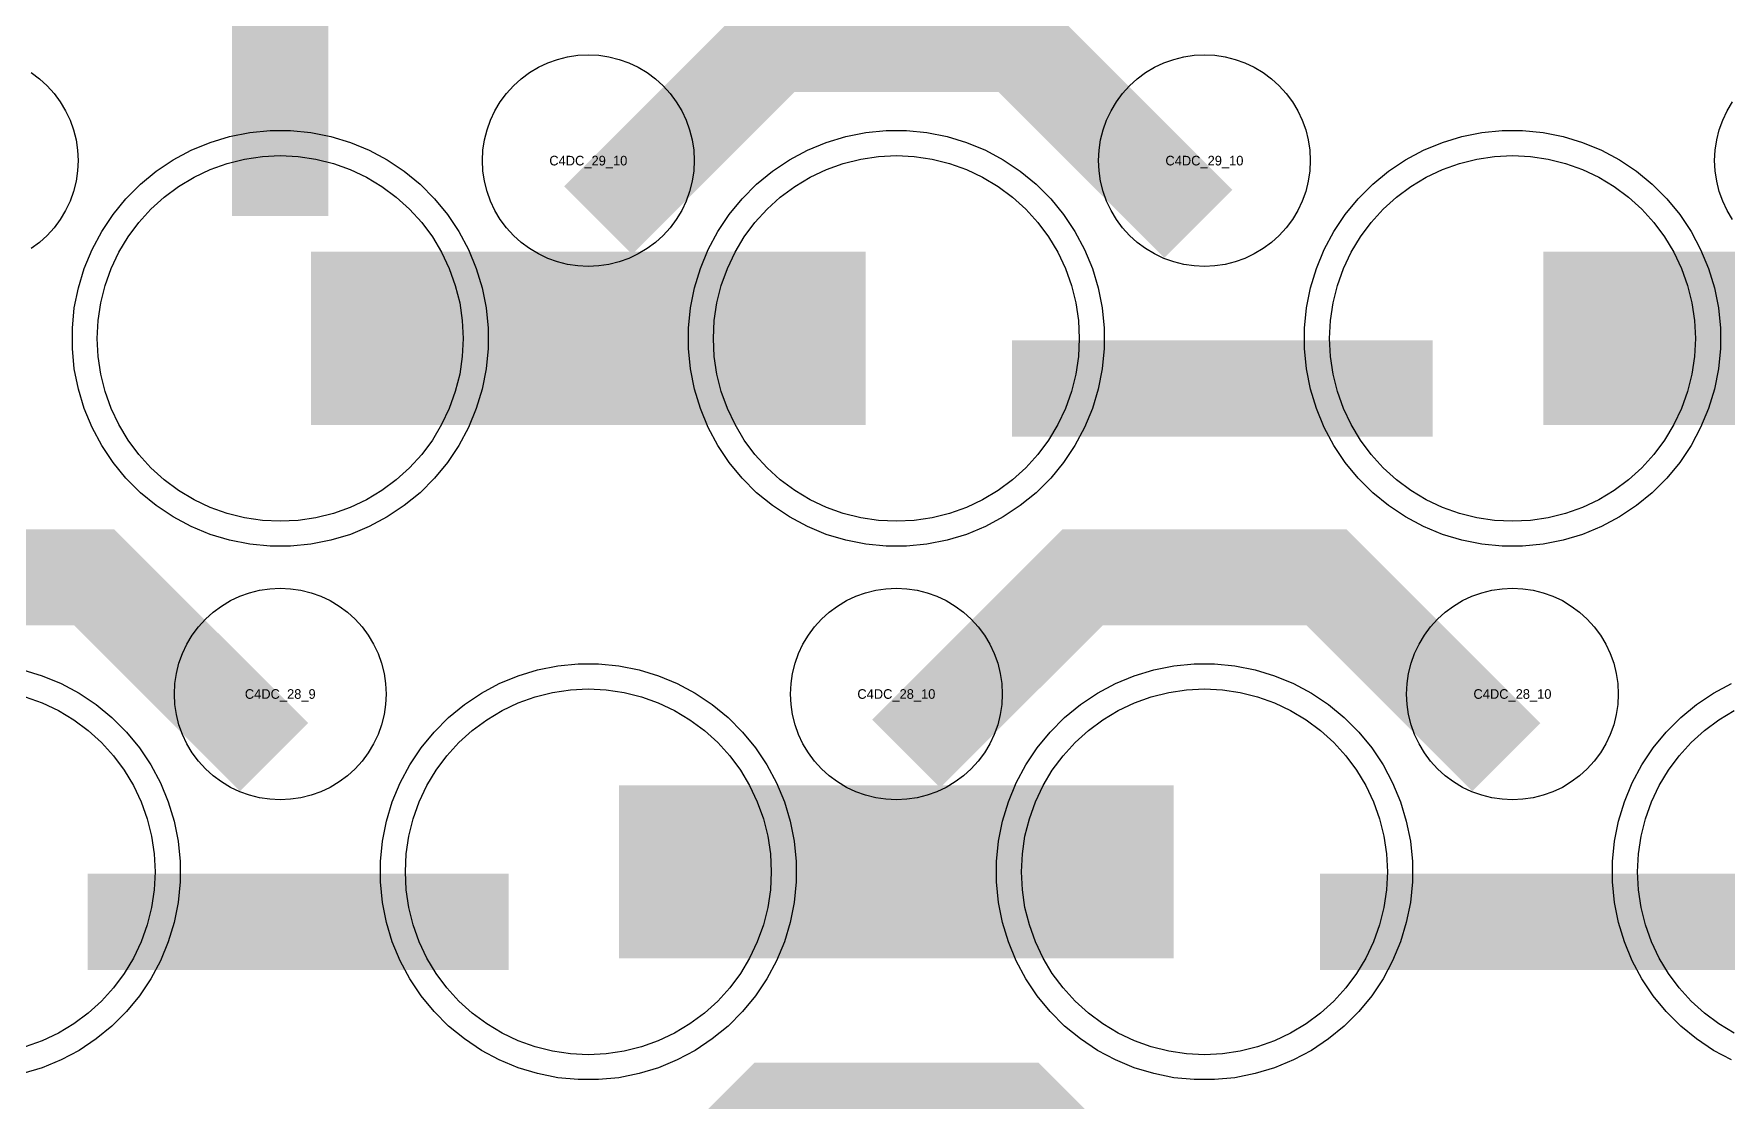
# Model space of a CAD drawing. Extents: x -11880 to 11880, y -14992 to 14992.
# Drawn here: x -8944 to -8504.2, y -11019.4 to -10742.1 of the extents above; entities that cross this region are included whole.
import ezdxf
from ezdxf.enums import TextEntityAlignment as Align

# ---------------------------------------------------------------- set-up
doc = ezdxf.new("R2010")
doc.units = 0
doc.header["$MEASUREMENT"] = 0
for name, color, linetype in [('GDS_775_DT_237', 138, 'CONTINUOUS'), ('RDL1_FS', 34, 'CONTINUOUS'), ('RDL_BS', 160, 'CONTINUOUS')]:
    doc.layers.add(name, color=color, linetype=linetype)

msp = doc.modelspace()

# ---------------------------------------------------------------- linework, layer by layer
at = {"layer": 'RDL1_FS'}
for points in [[(-8880, -10868.714), (-8884.657, -10868.485), (-8889.268, -10867.801), (-8893.791, -10866.669), (-8898.181, -10865.097), (-8902.395, -10863.105), (-8906.395, -10860.707), (-8910.14, -10857.929), (-8913.594, -10854.799), (-8916.724, -10851.345), (-8919.502, -10847.6), (-8921.9, -10843.6), (-8923.892, -10839.386), (-8925.464, -10834.996), (-8926.596, -10830.473), (-8927.28, -10825.862), (-8927.509, -10821.205), (-8927.28, -10816.548), (-8926.596, -10811.937), (-8925.464, -10807.414), (-8923.892, -10803.024), (-8921.9, -10798.81), (-8919.502, -10794.81), (-8916.724, -10791.065), (-8913.594, -10787.611), (-8910.14, -10784.481), (-8906.395, -10781.703), (-8902.395, -10779.305), (-8898.181, -10777.313), (-8893.791, -10775.741), (-8889.268, -10774.609), (-8884.657, -10773.925), (-8880, -10773.696), (-8875.343, -10773.925), (-8870.732, -10774.609), (-8866.209, -10775.741), (-8861.819, -10777.313), (-8857.605, -10779.305), (-8853.605, -10781.703), (-8849.86, -10784.481), (-8846.406, -10787.611), (-8843.276, -10791.065), (-8840.498, -10794.81), (-8838.1, -10798.81), (-8836.108, -10803.024), (-8834.536, -10807.414), (-8833.404, -10811.937), (-8832.72, -10816.548), (-8832.491, -10821.205), (-8832.72, -10825.862), (-8833.404, -10830.473), (-8834.536, -10834.996), (-8836.108, -10839.386), (-8838.1, -10843.6), (-8840.498, -10847.6), (-8843.276, -10851.345), (-8846.406, -10854.799), (-8849.86, -10857.929), (-8853.605, -10860.707), (-8857.605, -10863.105), (-8861.819, -10865.097), (-8866.209, -10866.669), (-8870.732, -10867.801), (-8875.343, -10868.485)], [(-8720, -10868.714), (-8724.657, -10868.485), (-8729.268, -10867.801), (-8733.791, -10866.669), (-8738.181, -10865.097), (-8742.395, -10863.105), (-8746.395, -10860.707), (-8750.14, -10857.929), (-8753.594, -10854.799), (-8756.724, -10851.345), (-8759.502, -10847.6), (-8761.9, -10843.6), (-8763.892, -10839.386), (-8765.464, -10834.996), (-8766.596, -10830.473), (-8767.28, -10825.862), (-8767.509, -10821.205), (-8767.28, -10816.548), (-8766.596, -10811.937), (-8765.464, -10807.414), (-8763.892, -10803.024), (-8761.9, -10798.81), (-8759.502, -10794.81), (-8756.724, -10791.065), (-8753.594, -10787.611), (-8750.14, -10784.481), (-8746.395, -10781.703), (-8742.395, -10779.305), (-8738.181, -10777.313), (-8733.791, -10775.741), (-8729.268, -10774.609), (-8724.657, -10773.925), (-8720, -10773.696), (-8715.343, -10773.925), (-8710.732, -10774.609), (-8706.209, -10775.741), (-8701.819, -10777.313), (-8697.605, -10779.305), (-8693.605, -10781.703), (-8689.86, -10784.481), (-8686.406, -10787.611), (-8683.276, -10791.065), (-8680.498, -10794.81), (-8678.1, -10798.81), (-8676.108, -10803.024), (-8674.536, -10807.414), (-8673.404, -10811.937), (-8672.72, -10816.548), (-8672.491, -10821.205), (-8672.72, -10825.862), (-8673.404, -10830.473), (-8674.536, -10834.996), (-8676.108, -10839.386), (-8678.1, -10843.6), (-8680.498, -10847.6), (-8683.276, -10851.345), (-8686.406, -10854.799), (-8689.86, -10857.929), (-8693.605, -10860.707), (-8697.605, -10863.105), (-8701.819, -10865.097), (-8706.209, -10866.669), (-8710.732, -10867.801), (-8715.343, -10868.485)], [(-8560, -10868.714), (-8564.657, -10868.485), (-8569.268, -10867.801), (-8573.791, -10866.669), (-8578.181, -10865.097), (-8582.395, -10863.105), (-8586.395, -10860.707), (-8590.14, -10857.929), (-8593.594, -10854.799), (-8596.724, -10851.345), (-8599.502, -10847.6), (-8601.9, -10843.6), (-8603.892, -10839.386), (-8605.464, -10834.996), (-8606.596, -10830.473), (-8607.28, -10825.862), (-8607.509, -10821.205), (-8607.28, -10816.548), (-8606.596, -10811.937), (-8605.464, -10807.414), (-8603.892, -10803.024), (-8601.9, -10798.81), (-8599.502, -10794.81), (-8596.724, -10791.065), (-8593.594, -10787.611), (-8590.14, -10784.481), (-8586.395, -10781.703), (-8582.395, -10779.305), (-8578.181, -10777.313), (-8573.791, -10775.741), (-8569.268, -10774.609), (-8564.657, -10773.925), (-8560, -10773.696), (-8555.343, -10773.925), (-8550.732, -10774.609), (-8546.209, -10775.741), (-8541.819, -10777.313), (-8537.605, -10779.305), (-8533.605, -10781.703), (-8529.86, -10784.481), (-8526.406, -10787.611), (-8523.276, -10791.065), (-8520.498, -10794.81), (-8518.1, -10798.81), (-8516.108, -10803.024), (-8514.536, -10807.414), (-8513.404, -10811.937), (-8512.72, -10816.548), (-8512.491, -10821.205), (-8512.72, -10825.862), (-8513.404, -10830.473), (-8514.536, -10834.996), (-8516.108, -10839.386), (-8518.1, -10843.6), (-8520.498, -10847.6), (-8523.276, -10851.345), (-8526.406, -10854.799), (-8529.86, -10857.929), (-8533.605, -10860.707), (-8537.605, -10863.105), (-8541.819, -10865.097), (-8546.209, -10866.669), (-8550.732, -10867.801), (-8555.343, -10868.485)]]:
    msp.add_lwpolyline(points, close=True, dxfattribs=at)
for points in [[(-8871.998, -10821.205, 45, 45, 0), (-8799.998, -10821.205, 45, 45, 0)], [(-8799.998, -10821.205, 45, 45, 0), (-8727.998, -10821.205, 45, 45, 0)], [(-8551.998, -10821.205, 45, 45, 0), (-8479.998, -10821.205, 45, 45, 0)]]:
    msp.add_lwpolyline(points, format="xyseb", dxfattribs=at)
at = {"layer": 'RDL1_FS', "color": 240, "true_color": 0xed1f24}
for points in [[(-8946.209, -10914.306), (-8941.819, -10915.878), (-8937.605, -10917.87), (-8933.605, -10920.268), (-8929.86, -10923.046), (-8926.406, -10926.176), (-8923.276, -10929.63), (-8920.498, -10933.375), (-8918.1, -10937.375), (-8916.108, -10941.589), (-8914.536, -10945.979), (-8913.404, -10950.502), (-8912.72, -10955.113), (-8912.491, -10959.77), (-8912.72, -10964.427), (-8913.404, -10969.038), (-8914.536, -10973.561), (-8916.108, -10977.951), (-8918.1, -10982.165), (-8920.498, -10986.165), (-8923.276, -10989.91), (-8926.406, -10993.364), (-8929.86, -10996.494), (-8933.605, -10999.272), (-8937.605, -11001.67), (-8941.819, -11003.662), (-8946.209, -11005.234)], [(-8502.395, -11001.67), (-8506.395, -10999.272), (-8510.14, -10996.494), (-8513.594, -10993.364), (-8516.724, -10989.91), (-8519.502, -10986.165), (-8521.9, -10982.165), (-8523.892, -10977.951), (-8525.464, -10973.561), (-8526.596, -10969.038), (-8527.28, -10964.427), (-8527.509, -10959.77), (-8527.28, -10955.113), (-8526.596, -10950.502), (-8525.464, -10945.979), (-8523.892, -10941.589), (-8521.9, -10937.375), (-8519.502, -10933.375), (-8516.724, -10929.63), (-8513.594, -10926.176), (-8510.14, -10923.046), (-8506.395, -10920.268), (-8502.395, -10917.87)]]:
    msp.add_lwpolyline(points, dxfattribs=at)
for points in [[(-8800, -11007.279), (-8804.657, -11007.05), (-8809.268, -11006.366), (-8813.791, -11005.234), (-8818.181, -11003.662), (-8822.395, -11001.67), (-8826.395, -10999.272), (-8830.14, -10996.494), (-8833.594, -10993.364), (-8836.724, -10989.91), (-8839.502, -10986.165), (-8841.9, -10982.165), (-8843.892, -10977.951), (-8845.464, -10973.561), (-8846.596, -10969.038), (-8847.28, -10964.427), (-8847.509, -10959.77), (-8847.28, -10955.113), (-8846.596, -10950.502), (-8845.464, -10945.979), (-8843.892, -10941.589), (-8841.9, -10937.375), (-8839.502, -10933.375), (-8836.724, -10929.63), (-8833.594, -10926.176), (-8830.14, -10923.046), (-8826.395, -10920.268), (-8822.395, -10917.87), (-8818.181, -10915.878), (-8813.791, -10914.306), (-8809.268, -10913.174), (-8804.657, -10912.49), (-8800, -10912.261), (-8795.343, -10912.49), (-8790.732, -10913.174), (-8786.209, -10914.306), (-8781.819, -10915.878), (-8777.605, -10917.87), (-8773.605, -10920.268), (-8769.86, -10923.046), (-8766.406, -10926.176), (-8763.276, -10929.63), (-8760.498, -10933.375), (-8758.1, -10937.375), (-8756.108, -10941.589), (-8754.536, -10945.979), (-8753.404, -10950.502), (-8752.72, -10955.113), (-8752.491, -10959.77), (-8752.72, -10964.427), (-8753.404, -10969.038), (-8754.536, -10973.561), (-8756.108, -10977.951), (-8758.1, -10982.165), (-8760.498, -10986.165), (-8763.276, -10989.91), (-8766.406, -10993.364), (-8769.86, -10996.494), (-8773.605, -10999.272), (-8777.605, -11001.67), (-8781.819, -11003.662), (-8786.209, -11005.234), (-8790.732, -11006.366), (-8795.343, -11007.05)], [(-8640, -11007.279), (-8644.657, -11007.05), (-8649.268, -11006.366), (-8653.791, -11005.234), (-8658.181, -11003.662), (-8662.395, -11001.67), (-8666.395, -10999.272), (-8670.14, -10996.494), (-8673.594, -10993.364), (-8676.724, -10989.91), (-8679.502, -10986.165), (-8681.9, -10982.165), (-8683.892, -10977.951), (-8685.464, -10973.561), (-8686.596, -10969.038), (-8687.28, -10964.427), (-8687.509, -10959.77), (-8687.28, -10955.113), (-8686.596, -10950.502), (-8685.464, -10945.979), (-8683.892, -10941.589), (-8681.9, -10937.375), (-8679.502, -10933.375), (-8676.724, -10929.63), (-8673.594, -10926.176), (-8670.14, -10923.046), (-8666.395, -10920.268), (-8662.395, -10917.87), (-8658.181, -10915.878), (-8653.791, -10914.306), (-8649.268, -10913.174), (-8644.657, -10912.49), (-8640, -10912.261), (-8635.343, -10912.49), (-8630.732, -10913.174), (-8626.209, -10914.306), (-8621.819, -10915.878), (-8617.605, -10917.87), (-8613.605, -10920.268), (-8609.86, -10923.046), (-8606.406, -10926.176), (-8603.276, -10929.63), (-8600.498, -10933.375), (-8598.1, -10937.375), (-8596.108, -10941.589), (-8594.536, -10945.979), (-8593.404, -10950.502), (-8592.72, -10955.113), (-8592.491, -10959.77), (-8592.72, -10964.427), (-8593.404, -10969.038), (-8594.536, -10973.561), (-8596.108, -10977.951), (-8598.1, -10982.165), (-8600.498, -10986.165), (-8603.276, -10989.91), (-8606.406, -10993.364), (-8609.86, -10996.494), (-8613.605, -10999.272), (-8617.605, -11001.67), (-8621.819, -11003.662), (-8626.209, -11005.234), (-8630.732, -11006.366), (-8635.343, -11007.05)]]:
    msp.add_lwpolyline(points, close=True, dxfattribs=at)
for points in [[(-8791.998, -10959.77, 45, 45, 0), (-8719.998, -10959.77, 45, 45, 0)], [(-8719.998, -10959.77, 45, 45, 0), (-8647.998, -10959.77, 45, 45, 0)]]:
    msp.add_lwpolyline(points, format="xyseb", dxfattribs=at)
at = {"layer": 'RDL_BS'}
for points in [[(-8880, -10789.417, 25, 25, 0), (-8880, -10682.64, 25, 25, 0)], [(-8880, -10713.109, 25, 25, 0), (-8880, -10758.729, 25, 25, 0)], [(-8797.438, -10790.519, 25, 25, 0), (-8751.623, -10744.704, 25, 25, 0), (-8718.07, -10744.704, 25, 25, 0)], [(-8641.599, -10791.418, 25, 25, 0), (-8688.313, -10744.704, 25, 25, 0), (-8718.071, -10744.704, 25, 25, 0)], [(-8689.984, -10834.218, 25, 25, 0), (-8580.719, -10834.218, 25, 25, 0)], [(-8881.599, -10929.983, 25, 25, 0), (-8928.313, -10883.269, 25, 25, 0), (-8958.071, -10883.269, 25, 25, 0)], [(-8717.438, -10929.084, 25, 25, 0), (-8671.623, -10883.269, 25, 25, 0), (-8638.07, -10883.269, 25, 25, 0)], [(-8561.599, -10929.983, 25, 25, 0), (-8608.313, -10883.269, 25, 25, 0), (-8638.071, -10883.269, 25, 25, 0)], [(-8797.438, -11067.649, 25, 25, 0), (-8751.623, -11021.834, 25, 25, 0), (-8718.07, -11021.834, 25, 25, 0)], [(-8641.599, -11068.548, 25, 25, 0), (-8688.313, -11021.834, 25, 25, 0), (-8718.071, -11021.834, 25, 25, 0)]]:
    msp.add_lwpolyline(points, format="xyseb", dxfattribs=at)
for points in [[(-8800, -10802.511), (-8802.693, -10802.379), (-8805.365, -10801.983), (-8807.984, -10801.326), (-8810.519, -10800.419), (-8812.956, -10799.267), (-8815.28, -10797.874), (-8817.443, -10796.271), (-8819.442, -10794.459), (-8821.254, -10792.46), (-8822.857, -10790.297), (-8824.25, -10787.973), (-8825.402, -10785.536), (-8826.309, -10783.001), (-8826.966, -10780.382), (-8827.362, -10777.71), (-8827.494, -10775.017), (-8827.362, -10772.324), (-8826.966, -10769.652), (-8826.309, -10767.033), (-8825.402, -10764.498), (-8824.25, -10762.061), (-8822.857, -10759.737), (-8821.254, -10757.574), (-8819.442, -10755.575), (-8817.443, -10753.763), (-8815.28, -10752.16), (-8812.956, -10750.767), (-8810.519, -10749.615), (-8807.984, -10748.708), (-8805.365, -10748.051), (-8802.693, -10747.655), (-8800, -10747.523), (-8797.307, -10747.655), (-8794.635, -10748.051), (-8792.016, -10748.708), (-8789.481, -10749.615), (-8787.044, -10750.767), (-8784.72, -10752.16), (-8782.557, -10753.763), (-8780.558, -10755.575), (-8778.746, -10757.574), (-8777.143, -10759.737), (-8775.75, -10762.061), (-8774.598, -10764.498), (-8773.691, -10767.033), (-8773.034, -10769.652), (-8772.638, -10772.324), (-8772.506, -10775.017), (-8772.638, -10777.71), (-8773.034, -10780.382), (-8773.691, -10783.001), (-8774.598, -10785.536), (-8775.75, -10787.973), (-8777.143, -10790.297), (-8778.746, -10792.46), (-8780.558, -10794.459), (-8782.557, -10796.271), (-8784.72, -10797.874), (-8787.044, -10799.267), (-8789.481, -10800.419), (-8792.016, -10801.326), (-8794.635, -10801.983), (-8797.307, -10802.379)], [(-8640, -10802.511), (-8642.693, -10802.379), (-8645.365, -10801.983), (-8647.984, -10801.326), (-8650.519, -10800.419), (-8652.956, -10799.267), (-8655.28, -10797.874), (-8657.443, -10796.271), (-8659.442, -10794.459), (-8661.254, -10792.46), (-8662.857, -10790.297), (-8664.25, -10787.973), (-8665.402, -10785.536), (-8666.309, -10783.001), (-8666.966, -10780.382), (-8667.362, -10777.71), (-8667.494, -10775.017), (-8667.362, -10772.324), (-8666.966, -10769.652), (-8666.309, -10767.033), (-8665.402, -10764.498), (-8664.25, -10762.061), (-8662.857, -10759.737), (-8661.254, -10757.574), (-8659.442, -10755.575), (-8657.443, -10753.763), (-8655.28, -10752.16), (-8652.956, -10750.767), (-8650.519, -10749.615), (-8647.984, -10748.708), (-8645.365, -10748.051), (-8642.693, -10747.655), (-8640, -10747.523), (-8637.307, -10747.655), (-8634.635, -10748.051), (-8632.016, -10748.708), (-8629.481, -10749.615), (-8627.044, -10750.767), (-8624.72, -10752.16), (-8622.557, -10753.763), (-8620.558, -10755.575), (-8618.746, -10757.574), (-8617.143, -10759.737), (-8615.75, -10762.061), (-8614.598, -10764.498), (-8613.691, -10767.033), (-8613.034, -10769.652), (-8612.638, -10772.324), (-8612.506, -10775.017), (-8612.638, -10777.71), (-8613.034, -10780.382), (-8613.691, -10783.001), (-8614.598, -10785.536), (-8615.75, -10787.973), (-8617.143, -10790.297), (-8618.746, -10792.46), (-8620.558, -10794.459), (-8622.557, -10796.271), (-8624.72, -10797.874), (-8627.044, -10799.267), (-8629.481, -10800.419), (-8632.016, -10801.326), (-8634.635, -10801.983), (-8637.307, -10802.379)], [(-8882.644, -10875.205), (-8887.938, -10874.688), (-8893.165, -10873.642), (-8898.205, -10872.111), (-8903.115, -10870.08), (-8907.777, -10867.588), (-8912.191, -10864.641), (-8916.292, -10861.279), (-8920.074, -10857.497), (-8923.436, -10853.396), (-8926.383, -10848.982), (-8928.875, -10844.32), (-8930.906, -10839.41), (-8932.437, -10834.37), (-8933.483, -10829.143), (-8934, -10823.849), (-8934, -10818.561), (-8933.483, -10813.267), (-8932.437, -10808.04), (-8930.906, -10803), (-8928.875, -10798.09), (-8926.383, -10793.428), (-8923.436, -10789.014), (-8920.074, -10784.913), (-8916.292, -10781.131), (-8912.191, -10777.769), (-8907.777, -10774.822), (-8903.115, -10772.33), (-8898.205, -10770.299), (-8893.165, -10768.768), (-8887.938, -10767.722), (-8882.644, -10767.205), (-8877.356, -10767.205), (-8872.062, -10767.722), (-8866.835, -10768.768), (-8861.795, -10770.299), (-8856.885, -10772.33), (-8852.223, -10774.822), (-8847.809, -10777.769), (-8843.708, -10781.131), (-8839.926, -10784.913), (-8836.564, -10789.014), (-8833.617, -10793.428), (-8831.125, -10798.09), (-8829.094, -10803), (-8827.563, -10808.04), (-8826.517, -10813.267), (-8826, -10818.561), (-8826, -10823.849), (-8826.517, -10829.143), (-8827.563, -10834.37), (-8829.094, -10839.41), (-8831.125, -10844.32), (-8833.617, -10848.982), (-8836.564, -10853.396), (-8839.926, -10857.497), (-8843.708, -10861.279), (-8847.809, -10864.641), (-8852.223, -10867.588), (-8856.885, -10870.08), (-8861.795, -10872.111), (-8866.835, -10873.642), (-8872.062, -10874.688), (-8877.356, -10875.205)], [(-8722.644, -10875.205), (-8727.938, -10874.688), (-8733.165, -10873.642), (-8738.205, -10872.111), (-8743.115, -10870.08), (-8747.777, -10867.588), (-8752.191, -10864.641), (-8756.292, -10861.279), (-8760.074, -10857.497), (-8763.436, -10853.396), (-8766.383, -10848.982), (-8768.875, -10844.32), (-8770.906, -10839.41), (-8772.437, -10834.37), (-8773.483, -10829.143), (-8774, -10823.849), (-8774, -10818.561), (-8773.483, -10813.267), (-8772.437, -10808.04), (-8770.906, -10803), (-8768.875, -10798.09), (-8766.383, -10793.428), (-8763.436, -10789.014), (-8760.074, -10784.913), (-8756.292, -10781.131), (-8752.191, -10777.769), (-8747.777, -10774.822), (-8743.115, -10772.33), (-8738.205, -10770.299), (-8733.165, -10768.768), (-8727.938, -10767.722), (-8722.644, -10767.205), (-8717.356, -10767.205), (-8712.062, -10767.722), (-8706.835, -10768.768), (-8701.795, -10770.299), (-8696.885, -10772.33), (-8692.223, -10774.822), (-8687.809, -10777.769), (-8683.708, -10781.131), (-8679.926, -10784.913), (-8676.564, -10789.014), (-8673.617, -10793.428), (-8671.125, -10798.09), (-8669.094, -10803), (-8667.563, -10808.04), (-8666.517, -10813.267), (-8666, -10818.561), (-8666, -10823.849), (-8666.517, -10829.143), (-8667.563, -10834.37), (-8669.094, -10839.41), (-8671.125, -10844.32), (-8673.617, -10848.982), (-8676.564, -10853.396), (-8679.926, -10857.497), (-8683.708, -10861.279), (-8687.809, -10864.641), (-8692.223, -10867.588), (-8696.885, -10870.08), (-8701.795, -10872.111), (-8706.835, -10873.642), (-8712.062, -10874.688), (-8717.356, -10875.205)], [(-8562.644, -10875.205), (-8567.938, -10874.688), (-8573.165, -10873.642), (-8578.205, -10872.111), (-8583.115, -10870.08), (-8587.777, -10867.588), (-8592.191, -10864.641), (-8596.292, -10861.279), (-8600.074, -10857.497), (-8603.436, -10853.396), (-8606.383, -10848.982), (-8608.875, -10844.32), (-8610.906, -10839.41), (-8612.437, -10834.37), (-8613.483, -10829.143), (-8614, -10823.849), (-8614, -10818.561), (-8613.483, -10813.267), (-8612.437, -10808.04), (-8610.906, -10803), (-8608.875, -10798.09), (-8606.383, -10793.428), (-8603.436, -10789.014), (-8600.074, -10784.913), (-8596.292, -10781.131), (-8592.191, -10777.769), (-8587.777, -10774.822), (-8583.115, -10772.33), (-8578.205, -10770.299), (-8573.165, -10768.768), (-8567.938, -10767.722), (-8562.644, -10767.205), (-8557.356, -10767.205), (-8552.062, -10767.722), (-8546.835, -10768.768), (-8541.795, -10770.299), (-8536.885, -10772.33), (-8532.223, -10774.822), (-8527.809, -10777.769), (-8523.708, -10781.131), (-8519.926, -10784.913), (-8516.564, -10789.014), (-8513.617, -10793.428), (-8511.125, -10798.09), (-8509.094, -10803), (-8507.563, -10808.04), (-8506.517, -10813.267), (-8506, -10818.561), (-8506, -10823.849), (-8506.517, -10829.143), (-8507.563, -10834.37), (-8509.094, -10839.41), (-8511.125, -10844.32), (-8513.617, -10848.982), (-8516.564, -10853.396), (-8519.926, -10857.497), (-8523.708, -10861.279), (-8527.809, -10864.641), (-8532.223, -10867.588), (-8536.885, -10870.08), (-8541.795, -10872.111), (-8546.835, -10873.642), (-8552.062, -10874.688), (-8557.356, -10875.205)], [(-8880, -10941.076), (-8882.693, -10940.944), (-8885.365, -10940.548), (-8887.984, -10939.891), (-8890.519, -10938.984), (-8892.956, -10937.832), (-8895.28, -10936.439), (-8897.443, -10934.836), (-8899.442, -10933.024), (-8901.254, -10931.025), (-8902.857, -10928.862), (-8904.25, -10926.538), (-8905.402, -10924.101), (-8906.309, -10921.566), (-8906.966, -10918.947), (-8907.362, -10916.275), (-8907.494, -10913.582), (-8907.362, -10910.889), (-8906.966, -10908.217), (-8906.309, -10905.598), (-8905.402, -10903.063), (-8904.25, -10900.626), (-8902.857, -10898.302), (-8901.254, -10896.139), (-8899.442, -10894.14), (-8897.443, -10892.328), (-8895.28, -10890.725), (-8892.956, -10889.332), (-8890.519, -10888.18), (-8887.984, -10887.273), (-8885.365, -10886.616), (-8882.693, -10886.22), (-8880, -10886.088), (-8877.307, -10886.22), (-8874.635, -10886.616), (-8872.016, -10887.273), (-8869.481, -10888.18), (-8867.044, -10889.332), (-8864.72, -10890.725), (-8862.557, -10892.328), (-8860.558, -10894.14), (-8858.746, -10896.139), (-8857.143, -10898.302), (-8855.75, -10900.626), (-8854.598, -10903.063), (-8853.691, -10905.598), (-8853.034, -10908.217), (-8852.638, -10910.889), (-8852.506, -10913.582), (-8852.638, -10916.275), (-8853.034, -10918.947), (-8853.691, -10921.566), (-8854.598, -10924.101), (-8855.75, -10926.538), (-8857.143, -10928.862), (-8858.746, -10931.025), (-8860.558, -10933.024), (-8862.557, -10934.836), (-8864.72, -10936.439), (-8867.044, -10937.832), (-8869.481, -10938.984), (-8872.016, -10939.891), (-8874.635, -10940.548), (-8877.307, -10940.944)], [(-8720, -10941.076), (-8722.693, -10940.944), (-8725.365, -10940.548), (-8727.984, -10939.891), (-8730.519, -10938.984), (-8732.956, -10937.832), (-8735.28, -10936.439), (-8737.443, -10934.836), (-8739.442, -10933.024), (-8741.254, -10931.025), (-8742.857, -10928.862), (-8744.25, -10926.538), (-8745.402, -10924.101), (-8746.309, -10921.566), (-8746.966, -10918.947), (-8747.362, -10916.275), (-8747.494, -10913.582), (-8747.362, -10910.889), (-8746.966, -10908.217), (-8746.309, -10905.598), (-8745.402, -10903.063), (-8744.25, -10900.626), (-8742.857, -10898.302), (-8741.254, -10896.139), (-8739.442, -10894.14), (-8737.443, -10892.328), (-8735.28, -10890.725), (-8732.956, -10889.332), (-8730.519, -10888.18), (-8727.984, -10887.273), (-8725.365, -10886.616), (-8722.693, -10886.22), (-8720, -10886.088), (-8717.307, -10886.22), (-8714.635, -10886.616), (-8712.016, -10887.273), (-8709.481, -10888.18), (-8707.044, -10889.332), (-8704.72, -10890.725), (-8702.557, -10892.328), (-8700.558, -10894.14), (-8698.746, -10896.139), (-8697.143, -10898.302), (-8695.75, -10900.626), (-8694.598, -10903.063), (-8693.691, -10905.598), (-8693.034, -10908.217), (-8692.638, -10910.889), (-8692.506, -10913.582), (-8692.638, -10916.275), (-8693.034, -10918.947), (-8693.691, -10921.566), (-8694.598, -10924.101), (-8695.75, -10926.538), (-8697.143, -10928.862), (-8698.746, -10931.025), (-8700.558, -10933.024), (-8702.557, -10934.836), (-8704.72, -10936.439), (-8707.044, -10937.832), (-8709.481, -10938.984), (-8712.016, -10939.891), (-8714.635, -10940.548), (-8717.307, -10940.944)], [(-8560, -10941.076), (-8562.693, -10940.944), (-8565.365, -10940.548), (-8567.984, -10939.891), (-8570.519, -10938.984), (-8572.956, -10937.832), (-8575.28, -10936.439), (-8577.443, -10934.836), (-8579.442, -10933.024), (-8581.254, -10931.025), (-8582.857, -10928.862), (-8584.25, -10926.538), (-8585.402, -10924.101), (-8586.309, -10921.566), (-8586.966, -10918.947), (-8587.362, -10916.275), (-8587.494, -10913.582), (-8587.362, -10910.889), (-8586.966, -10908.217), (-8586.309, -10905.598), (-8585.402, -10903.063), (-8584.25, -10900.626), (-8582.857, -10898.302), (-8581.254, -10896.139), (-8579.442, -10894.14), (-8577.443, -10892.328), (-8575.28, -10890.725), (-8572.956, -10889.332), (-8570.519, -10888.18), (-8567.984, -10887.273), (-8565.365, -10886.616), (-8562.693, -10886.22), (-8560, -10886.088), (-8557.307, -10886.22), (-8554.635, -10886.616), (-8552.016, -10887.273), (-8549.481, -10888.18), (-8547.044, -10889.332), (-8544.72, -10890.725), (-8542.557, -10892.328), (-8540.558, -10894.14), (-8538.746, -10896.139), (-8537.143, -10898.302), (-8535.75, -10900.626), (-8534.598, -10903.063), (-8533.691, -10905.598), (-8533.034, -10908.217), (-8532.638, -10910.889), (-8532.506, -10913.582), (-8532.638, -10916.275), (-8533.034, -10918.947), (-8533.691, -10921.566), (-8534.598, -10924.101), (-8535.75, -10926.538), (-8537.143, -10928.862), (-8538.746, -10931.025), (-8540.558, -10933.024), (-8542.557, -10934.836), (-8544.72, -10936.439), (-8547.044, -10937.832), (-8549.481, -10938.984), (-8552.016, -10939.891), (-8554.635, -10940.548), (-8557.307, -10940.944)]]:
    msp.add_lwpolyline(points, close=True, dxfattribs=at)
for points in [[(-8944.72, -10752.16), (-8942.557, -10753.763), (-8940.558, -10755.575), (-8938.746, -10757.574), (-8937.143, -10759.737), (-8935.75, -10762.061), (-8934.598, -10764.498), (-8933.691, -10767.033), (-8933.034, -10769.652), (-8932.638, -10772.324), (-8932.506, -10775.017), (-8932.638, -10777.71), (-8933.034, -10780.382), (-8933.691, -10783.001), (-8934.598, -10785.536), (-8935.75, -10787.973), (-8937.143, -10790.297), (-8938.746, -10792.46), (-8940.558, -10794.459), (-8942.557, -10796.271), (-8944.72, -10797.874)], [(-8502.857, -10790.297), (-8504.25, -10787.973), (-8505.402, -10785.536), (-8506.309, -10783.001), (-8506.966, -10780.382), (-8507.362, -10777.71), (-8507.494, -10775.017), (-8507.362, -10772.324), (-8506.966, -10769.652), (-8506.309, -10767.033), (-8505.402, -10764.498), (-8504.25, -10762.061), (-8502.857, -10759.737)]]:
    msp.add_lwpolyline(points, dxfattribs=at)
at = {"layer": 'RDL_BS', "color": 240, "true_color": 0xed1f24}
for points in [[(-8946.835, -10907.333), (-8941.795, -10908.864), (-8936.885, -10910.895), (-8932.223, -10913.387), (-8927.809, -10916.334), (-8923.708, -10919.696), (-8919.926, -10923.478), (-8916.564, -10927.579), (-8913.617, -10931.993), (-8911.125, -10936.655), (-8909.094, -10941.565), (-8907.563, -10946.605), (-8906.517, -10951.832), (-8906, -10957.126), (-8906, -10962.414), (-8906.517, -10967.708), (-8907.563, -10972.935), (-8909.094, -10977.975), (-8911.125, -10982.885), (-8913.617, -10987.547), (-8916.564, -10991.961), (-8919.926, -10996.062), (-8923.708, -10999.844), (-8927.809, -11003.206), (-8932.223, -11006.153), (-8936.885, -11008.645), (-8941.795, -11010.676), (-8946.835, -11012.207)], [(-8503.115, -11008.645), (-8507.777, -11006.153), (-8512.191, -11003.206), (-8516.292, -10999.844), (-8520.074, -10996.062), (-8523.436, -10991.961), (-8526.383, -10987.547), (-8528.875, -10982.885), (-8530.906, -10977.975), (-8532.437, -10972.935), (-8533.483, -10967.708), (-8534, -10962.414), (-8534, -10957.126), (-8533.483, -10951.832), (-8532.437, -10946.605), (-8530.906, -10941.565), (-8528.875, -10936.655), (-8526.383, -10931.993), (-8523.436, -10927.579), (-8520.074, -10923.478), (-8516.292, -10919.696), (-8512.191, -10916.334), (-8507.777, -10913.387), (-8503.115, -10910.895)]]:
    msp.add_lwpolyline(points, dxfattribs=at)
for points in [[(-8802.644, -11013.77), (-8807.938, -11013.253), (-8813.165, -11012.207), (-8818.205, -11010.676), (-8823.115, -11008.645), (-8827.777, -11006.153), (-8832.191, -11003.206), (-8836.292, -10999.844), (-8840.074, -10996.062), (-8843.436, -10991.961), (-8846.383, -10987.547), (-8848.875, -10982.885), (-8850.906, -10977.975), (-8852.437, -10972.935), (-8853.483, -10967.708), (-8854, -10962.414), (-8854, -10957.126), (-8853.483, -10951.832), (-8852.437, -10946.605), (-8850.906, -10941.565), (-8848.875, -10936.655), (-8846.383, -10931.993), (-8843.436, -10927.579), (-8840.074, -10923.478), (-8836.292, -10919.696), (-8832.191, -10916.334), (-8827.777, -10913.387), (-8823.115, -10910.895), (-8818.205, -10908.864), (-8813.165, -10907.333), (-8807.938, -10906.287), (-8802.644, -10905.77), (-8797.356, -10905.77), (-8792.062, -10906.287), (-8786.835, -10907.333), (-8781.795, -10908.864), (-8776.885, -10910.895), (-8772.223, -10913.387), (-8767.809, -10916.334), (-8763.708, -10919.696), (-8759.926, -10923.478), (-8756.564, -10927.579), (-8753.617, -10931.993), (-8751.125, -10936.655), (-8749.094, -10941.565), (-8747.563, -10946.605), (-8746.517, -10951.832), (-8746, -10957.126), (-8746, -10962.414), (-8746.517, -10967.708), (-8747.563, -10972.935), (-8749.094, -10977.975), (-8751.125, -10982.885), (-8753.617, -10987.547), (-8756.564, -10991.961), (-8759.926, -10996.062), (-8763.708, -10999.844), (-8767.809, -11003.206), (-8772.223, -11006.153), (-8776.885, -11008.645), (-8781.795, -11010.676), (-8786.835, -11012.207), (-8792.062, -11013.253), (-8797.356, -11013.77)], [(-8642.644, -11013.77), (-8647.938, -11013.253), (-8653.165, -11012.207), (-8658.205, -11010.676), (-8663.115, -11008.645), (-8667.777, -11006.153), (-8672.191, -11003.206), (-8676.292, -10999.844), (-8680.074, -10996.062), (-8683.436, -10991.961), (-8686.383, -10987.547), (-8688.875, -10982.885), (-8690.906, -10977.975), (-8692.437, -10972.935), (-8693.483, -10967.708), (-8694, -10962.414), (-8694, -10957.126), (-8693.483, -10951.832), (-8692.437, -10946.605), (-8690.906, -10941.565), (-8688.875, -10936.655), (-8686.383, -10931.993), (-8683.436, -10927.579), (-8680.074, -10923.478), (-8676.292, -10919.696), (-8672.191, -10916.334), (-8667.777, -10913.387), (-8663.115, -10910.895), (-8658.205, -10908.864), (-8653.165, -10907.333), (-8647.938, -10906.287), (-8642.644, -10905.77), (-8637.356, -10905.77), (-8632.062, -10906.287), (-8626.835, -10907.333), (-8621.795, -10908.864), (-8616.885, -10910.895), (-8612.223, -10913.387), (-8607.809, -10916.334), (-8603.708, -10919.696), (-8599.926, -10923.478), (-8596.564, -10927.579), (-8593.617, -10931.993), (-8591.125, -10936.655), (-8589.094, -10941.565), (-8587.563, -10946.605), (-8586.517, -10951.832), (-8586, -10957.126), (-8586, -10962.414), (-8586.517, -10967.708), (-8587.563, -10972.935), (-8589.094, -10977.975), (-8591.125, -10982.885), (-8593.617, -10987.547), (-8596.564, -10991.961), (-8599.926, -10996.062), (-8603.708, -10999.844), (-8607.809, -11003.206), (-8612.223, -11006.153), (-8616.885, -11008.645), (-8621.795, -11010.676), (-8626.835, -11012.207), (-8632.062, -11013.253), (-8637.356, -11013.77)]]:
    msp.add_lwpolyline(points, close=True, dxfattribs=at)
for points in [[(-8929.984, -10972.783, 25, 25, 0), (-8820.719, -10972.783, 25, 25, 0)], [(-8609.984, -10972.783, 25, 25, 0), (-8500.719, -10972.783, 25, 25, 0)]]:
    msp.add_lwpolyline(points, format="xyseb", dxfattribs=at)

# ---------------------------------------------------------------- texts
at = {"layer": 'GDS_775_DT_237'}
for s, p in [('C4DC_29_10', (-8800, -10775.017)), ('C4DC_29_10', (-8800, -10775.017)), ('C4DC_29_10', (-8640, -10775.017)), ('C4DC_29_10', (-8640, -10775.017)), ('C4DC_28_9', (-8880, -10913.582)), ('C4DC_28_9', (-8880, -10913.582)), ('C4DC_28_10', (-8720, -10913.582)), ('C4DC_28_10', (-8720, -10913.582)), ('C4DC_28_10', (-8560, -10913.582)), ('C4DC_28_10', (-8560, -10913.582))]:
    msp.add_text(s, height=2.5, dxfattribs=at).set_placement(p, align=Align.MIDDLE_CENTER)

doc.saveas('drawing.dxf')
